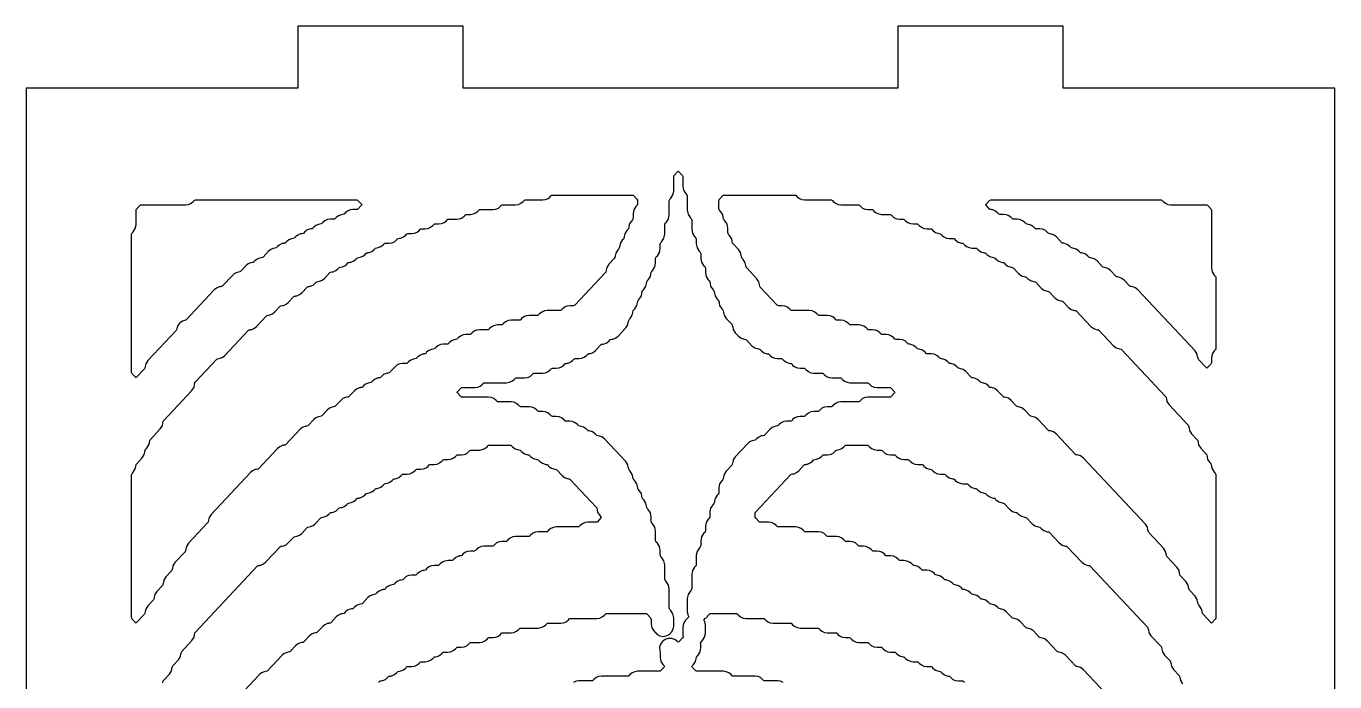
# Model space of a CAD drawing. Header units: millimetres. Extents: x 2 to 65, y 2 to 128.
# Drawn here: x 2 to 65.3, y 96.3 to 128 of the extents above; entities that cross this region are included whole.
import ezdxf

# ---------------------------------------------------------------- set-up
doc = ezdxf.new("R2010")
doc.units = ezdxf.units.MM
doc.layers.add('CUT', color=1, linetype='Continuous')

msp = doc.modelspace()

# ---------------------------------------------------------------- linework, layer by layer
at = {"layer": 'CUT'}
for points in [[(44.134, 2), (52.134, 2), (52.134, 5), (65.2679, 5), (65.2679, 125), (52.134, 125), (52.134, 128), (44.134, 128), (44.134, 125), (23.134, 125), (23.134, 128), (15.134, 128), (15.134, 125), (2, 125), (2, 5), (15.134, 5), (15.134, 2), (23.134, 2), (23.134, 5), (44.134, 5)], [(7.3191, 106.8224), (7.3431, 106.8602), (7.6119, 107.1461), (7.7124, 107.3044), (7.7363, 107.4295), (7.7387, 107.4291), (7.756, 107.5195), (7.78, 107.5573), (7.8303, 107.6108), (7.9309, 107.7691), (7.9548, 107.8943), (7.9572, 107.8938), (7.9744, 107.9842), (7.9985, 108.022), (8.4857, 108.5403), (8.5862, 108.6986), (8.6101, 108.8237), (8.6125, 108.8233), (8.6298, 108.9137), (8.6538, 108.9515), (10.0149, 110.3992), (10.1154, 110.5575), (10.1393, 110.6826), (10.1417, 110.6822), (10.159, 110.7726), (10.183, 110.8104), (11.2195, 111.9129), (11.2447, 111.9334), (11.3106, 111.9424), (11.31, 111.9467), (11.3794, 111.9562), (11.5039, 112.01), (11.6093, 112.0953), (12.7486, 113.3071), (12.7739, 113.3275), (12.8398, 113.3366), (12.8392, 113.3408), (12.9086, 113.3503), (13.0331, 113.4042), (13.1385, 113.4895), (13.6224, 114.0042), (13.6477, 114.0246), (13.7136, 114.0337), (13.713, 114.0379), (13.7824, 114.0474), (13.9069, 114.1013), (14.0123, 114.1866), (14.2778, 114.469), (14.303, 114.4894), (14.3689, 114.4984), (14.3683, 114.5027), (14.4377, 114.5122), (14.5622, 114.566), (14.6677, 114.6513), (14.9331, 114.9337), (14.9584, 114.9541), (15.0243, 114.9631), (15.0237, 114.9674), (15.0931, 114.9769), (15.2176, 115.0307), (15.323, 115.116), (15.5885, 115.3984), (15.6137, 115.4188), (15.6796, 115.4279), (15.679, 115.4321), (15.7484, 115.4416), (15.8729, 115.4955), (15.9784, 115.5808), (16.0254, 115.6308), (16.0506, 115.6512), (16.1165, 115.6602), (16.1159, 115.6645), (16.1853, 115.674), (16.3098, 115.7278), (16.4153, 115.8131), (16.6807, 116.0955), (16.706, 116.1159), (16.7719, 116.125), (16.7713, 116.1292), (16.8407, 116.1387), (16.9652, 116.1926), (17.0706, 116.2779), (17.1176, 116.3279), (17.1429, 116.3483), (17.2088, 116.3573), (17.2082, 116.3616), (17.2776, 116.3711), (17.4021, 116.4249), (17.5075, 116.5102), (17.5545, 116.5602), (17.5798, 116.5807), (17.6457, 116.5897), (17.6451, 116.594), (17.7145, 116.6035), (17.839, 116.6573), (17.9444, 116.7426), (17.9914, 116.7926), (18.0167, 116.813), (18.0826, 116.822), (18.082, 116.8263), (18.1514, 116.8358), (18.2759, 116.8896), (18.3813, 116.9749), (18.4283, 117.025), (18.4536, 117.0454), (18.5195, 117.0544), (18.5189, 117.0587), (18.5883, 117.0682), (18.7128, 117.122), (18.8182, 117.2073), (18.8652, 117.2573), (18.8905, 117.2778), (18.9564, 117.2868), (18.9558, 117.2911), (19.0252, 117.3006), (19.1497, 117.3544), (19.2551, 117.4397), (19.3021, 117.4897), (19.3274, 117.5101), (19.3595, 117.5145), (19.5462, 117.5145), (19.6805, 117.5329), (19.805, 117.5867), (19.9105, 117.672), (19.9575, 117.7221), (19.9827, 117.7425), (20.0486, 117.7515), (20.0481, 117.7558), (20.1174, 117.7653), (20.2419, 117.8191), (20.3474, 117.9044), (20.3944, 117.9544), (20.4196, 117.9749), (20.4518, 117.9793), (20.6384, 117.9793), (20.7728, 117.9976), (20.8973, 118.0515), (21.0027, 118.1368), (21.0497, 118.1868), (21.075, 118.2072), (21.1071, 118.2116), (21.2938, 118.2116), (21.4281, 118.23), (21.5526, 118.2838), (21.6581, 118.3691), (21.7051, 118.4192), (21.7303, 118.4396), (21.7625, 118.444), (21.9491, 118.444), (22.0835, 118.4624), (22.208, 118.5162), (22.3134, 118.6015), (22.3604, 118.6515), (22.3857, 118.6719), (22.4178, 118.6763), (22.8229, 118.6763), (22.9573, 118.6947), (23.0818, 118.7486), (23.1872, 118.8339), (23.2342, 118.8839), (23.2595, 118.9043), (23.2916, 118.9087), (23.4783, 118.9087), (23.6126, 118.9271), (23.7371, 118.9809), (23.8426, 119.0662), (23.8896, 119.1163), (23.9148, 119.1367), (23.947, 119.1411), (24.5705, 119.1411), (24.7049, 119.1595), (24.8294, 119.2133), (24.9348, 119.2986), (24.9819, 119.3486), (25.0071, 119.369), (25.0392, 119.3734), (25.6628, 119.3734), (25.7972, 119.3918), (25.9216, 119.4457), (26.0271, 119.531), (26.0741, 119.581), (26.0993, 119.6014), (26.1315, 119.6058), (26.9735, 119.6058), (27.1079, 119.6242), (27.2323, 119.678), (27.3378, 119.7633), (27.3848, 119.8134), (27.41, 119.8338), (27.4422, 119.8382), (31.3062, 119.8382), (31.3383, 119.8338), (31.3636, 119.8134), (31.5263, 119.6403), (31.5503, 119.6025), (31.5587, 119.5585), (31.5587, 119.4207), (31.5503, 119.3768), (31.5263, 119.339), (31.476, 119.2854), (31.3754, 119.1271), (31.3402, 118.943), (31.3402, 118.7236), (31.3319, 118.6797), (31.3078, 118.6419), (31.2575, 118.5883), (31.157, 118.43), (31.1331, 118.3049), (31.1307, 118.3054), (31.1134, 118.2149), (31.0894, 118.1772), (31.0391, 118.1236), (30.9385, 117.9653), (30.9146, 117.8402), (30.9122, 117.8406), (30.895, 117.7502), (30.8709, 117.7124), (30.8206, 117.6589), (30.7201, 117.5006), (30.6962, 117.3755), (30.6938, 117.3759), (30.6765, 117.2855), (30.6525, 117.2477), (30.6022, 117.1941), (30.5016, 117.0359), (30.4777, 116.9107), (30.4753, 116.9112), (30.458, 116.8208), (30.434, 116.783), (30.1653, 116.497), (30.0647, 116.3388), (30.0408, 116.2136), (30.0384, 116.2141), (30.0211, 116.1237), (29.9971, 116.0859), (28.5237, 114.5186), (28.4985, 114.4982), (28.4663, 114.4938), (28.2797, 114.4938), (28.1453, 114.4754), (28.0208, 114.4216), (27.9154, 114.3363), (27.8684, 114.2862), (27.8431, 114.2658), (27.811, 114.2614), (27.1874, 114.2614), (27.0531, 114.243), (26.9286, 114.1892), (26.8231, 114.1039), (26.7761, 114.0539), (26.7509, 114.0334), (26.7187, 114.029), (26.3136, 114.029), (26.1793, 114.0107), (26.0548, 113.9568), (25.9493, 113.8715), (25.9023, 113.8215), (25.8771, 113.8011), (25.8449, 113.7967), (25.4398, 113.7967), (25.3055, 113.7783), (25.181, 113.7245), (25.0755, 113.6392), (25.0285, 113.5891), (25.0033, 113.5687), (24.9711, 113.5643), (24.7845, 113.5643), (24.6501, 113.5459), (24.5256, 113.4921), (24.4202, 113.4068), (24.3732, 113.3568), (24.3479, 113.3364), (24.3158, 113.332), (23.9107, 113.332), (23.7763, 113.3136), (23.6518, 113.2597), (23.5464, 113.1744), (23.4994, 113.1244), (23.4741, 113.104), (23.442, 113.0996), (23.2553, 113.0996), (23.121, 113.0812), (22.9965, 113.0274), (22.891, 112.9421), (22.844, 112.892), (22.8188, 112.8716), (22.7529, 112.8626), (22.7535, 112.8583), (22.6841, 112.8488), (22.5596, 112.795), (22.4541, 112.7097), (22.4071, 112.6597), (22.3819, 112.6393), (22.3497, 112.6349), (22.1631, 112.6349), (22.0287, 112.6165), (21.9042, 112.5626), (21.7988, 112.4773), (21.7518, 112.4273), (21.7265, 112.4069), (21.6606, 112.3979), (21.6612, 112.3936), (21.5918, 112.3841), (21.4673, 112.3303), (21.3619, 112.245), (21.3149, 112.1949), (21.2896, 112.1745), (21.2237, 112.1655), (21.2243, 112.1612), (21.1549, 112.1517), (21.0304, 112.0979), (20.925, 112.0126), (20.878, 111.9626), (20.8527, 111.9422), (20.7868, 111.9331), (20.7874, 111.9289), (20.718, 111.9194), (20.5935, 111.8655), (20.4881, 111.7802), (20.4411, 111.7302), (20.4158, 111.7098), (20.3837, 111.7054), (20.197, 111.7054), (20.0627, 111.687), (19.9382, 111.6332), (19.8327, 111.5479), (19.5673, 111.2655), (19.542, 111.2451), (19.4761, 111.236), (19.4767, 111.2318), (19.4073, 111.2223), (19.2828, 111.1684), (19.1774, 111.0831), (19.1304, 111.0331), (19.1051, 111.0127), (19.0392, 111.0037), (19.0398, 110.9994), (18.9704, 110.9899), (18.8459, 110.9361), (18.7405, 110.8508), (18.6935, 110.8008), (18.6682, 110.7803), (18.6023, 110.7713), (18.6029, 110.767), (18.5335, 110.7575), (18.409, 110.7037), (18.3036, 110.6184), (18.2566, 110.5684), (18.2313, 110.548), (18.1654, 110.5389), (18.166, 110.5347), (18.0966, 110.5252), (17.9721, 110.4713), (17.8667, 110.386), (17.6012, 110.1037), (17.576, 110.0832), (17.5101, 110.0742), (17.5106, 110.0699), (17.4413, 110.0604), (17.3168, 110.0066), (17.2113, 109.9213), (16.9459, 109.6389), (16.9206, 109.6185), (16.8547, 109.6095), (16.8553, 109.6052), (16.7859, 109.5957), (16.6614, 109.5419), (16.556, 109.4566), (16.2905, 109.1742), (16.2653, 109.1538), (16.1994, 109.1448), (16.1999, 109.1405), (16.1306, 109.131), (16.0061, 109.0772), (15.9006, 108.9919), (15.6351, 108.7095), (15.6099, 108.689), (15.544, 108.68), (15.5446, 108.6758), (15.4752, 108.6663), (15.3507, 108.6124), (15.2453, 108.5271), (14.5429, 107.78), (14.5177, 107.7596), (14.4518, 107.7506), (14.4523, 107.7463), (14.3829, 107.7368), (14.2585, 107.683), (14.153, 107.5977), (13.2322, 106.6182), (13.207, 106.5978), (13.1411, 106.5887), (13.1416, 106.5845), (13.0722, 106.575), (12.9478, 106.5211), (12.8423, 106.4358), (10.9416, 104.4141), (10.8411, 104.2558), (10.8172, 104.1306), (10.8148, 104.1311), (10.7975, 104.0407), (10.7735, 104.0029), (9.8494, 103.0199), (9.7488, 102.8616), (9.7249, 102.7365), (9.7225, 102.7369), (9.7053, 102.6465), (9.6813, 102.6087), (9.194, 102.0904), (9.0935, 101.9321), (9.0696, 101.807), (9.0672, 101.8075), (9.0499, 101.717), (9.0259, 101.6792), (8.7571, 101.3933), (8.6566, 101.235), (8.6327, 101.1099), (8.6303, 101.1104), (8.613, 101.0199), (8.589, 100.9821), (8.3202, 100.6962), (8.2197, 100.5379), (8.1958, 100.4128), (8.1934, 100.4133), (8.1761, 100.3228), (8.1521, 100.285), (7.8833, 99.9991), (7.7828, 99.8408), (7.7589, 99.7157), (7.7565, 99.7162), (7.7392, 99.6257), (7.7152, 99.5879), (7.3387, 99.1875), (7.3107, 99.166), (7.2827, 99.1875), (7.1246, 99.3556), (7.1006, 99.3934), (7.0923, 99.4373), (7.0923, 106.3137), (7.1006, 106.3577), (7.1246, 106.3955), (7.175, 106.449), (7.2755, 106.6073), (7.2994, 106.7324), (7.3018, 106.732)], [(7.1246, 111.2062), (7.1006, 111.244), (7.0923, 111.288), (7.0923, 117.932), (7.1006, 117.9759), (7.1246, 118.0137), (7.175, 118.0673), (7.2755, 118.2256), (7.3107, 118.4097), (7.3107, 119.0938), (7.3191, 119.1378), (7.3431, 119.1755), (7.5058, 119.3486), (7.5311, 119.369), (7.5632, 119.3734), (9.7159, 119.3734), (9.8503, 119.3918), (9.9748, 119.4457), (10.0802, 119.531), (10.1272, 119.581), (10.1525, 119.6014), (10.1846, 119.6058), (17.9807, 119.6058), (18.0129, 119.6014), (18.0381, 119.581), (18.2073, 119.401), (18.2263, 119.3734), (18.2073, 119.3459), (18.0381, 119.1659), (18.0129, 119.1455), (17.9807, 119.1411), (17.7941, 119.1411), (17.6597, 119.1227), (17.5352, 119.0689), (17.4298, 118.9836), (17.3828, 118.9335), (17.3575, 118.9131), (17.2916, 118.9041), (17.2922, 118.8998), (17.2228, 118.8903), (17.0983, 118.8365), (16.9929, 118.7512), (16.9459, 118.7012), (16.9206, 118.6808), (16.8885, 118.6763), (16.7018, 118.6763), (16.5675, 118.658), (16.443, 118.6041), (16.3375, 118.5188), (16.2905, 118.4688), (16.2653, 118.4484), (16.1994, 118.4394), (16.1999, 118.4351), (16.1306, 118.4256), (16.0061, 118.3718), (15.9006, 118.2865), (15.8536, 118.2364), (15.8284, 118.216), (15.7625, 118.207), (15.763, 118.2027), (15.6937, 118.1932), (15.5692, 118.1394), (15.4637, 118.0541), (15.4167, 118.0041), (15.3915, 117.9837), (15.3256, 117.9746), (15.3261, 117.9704), (15.2567, 117.9609), (15.1323, 117.907), (15.0268, 117.8217), (14.9798, 117.7717), (14.9546, 117.7513), (14.8887, 117.7423), (14.8892, 117.738), (14.8198, 117.7285), (14.6954, 117.6747), (14.5899, 117.5894), (14.5429, 117.5393), (14.5177, 117.5189), (14.4518, 117.5099), (14.4523, 117.5056), (14.3829, 117.4961), (14.2585, 117.4423), (14.153, 117.357), (14.106, 117.307), (14.0808, 117.2866), (14.0149, 117.2775), (14.0154, 117.2733), (13.946, 117.2638), (13.8216, 117.2099), (13.7161, 117.1246), (13.4506, 116.8422), (13.4254, 116.8218), (13.3595, 116.8128), (13.3601, 116.8085), (13.2907, 116.799), (13.1662, 116.7452), (13.0608, 116.6599), (13.0137, 116.6099), (12.9885, 116.5895), (12.9226, 116.5804), (12.9232, 116.5762), (12.8538, 116.5667), (12.7293, 116.5128), (12.6239, 116.4275), (12.3584, 116.1451), (12.3332, 116.1247), (12.2672, 116.1157), (12.2678, 116.1114), (12.1984, 116.1019), (12.074, 116.0481), (11.9685, 115.9628), (11.4846, 115.4481), (11.4594, 115.4276), (11.3934, 115.4186), (11.394, 115.4143), (11.3246, 115.4048), (11.2002, 115.351), (11.0947, 115.2657), (9.737, 113.8215), (9.7118, 113.8011), (9.7037, 113.8), (9.5551, 113.7554), (9.4274, 113.6673), (9.3328, 113.5444), (9.2804, 113.3984), (9.2684, 113.3353), (9.2444, 113.2975), (7.8833, 111.8497), (7.7828, 111.6915), (7.7589, 111.5663), (7.7565, 111.5668), (7.7392, 111.4764), (7.7152, 111.4386), (7.3387, 111.0381), (7.3107, 111.0167), (7.2827, 111.0381)], [(35.5735, 119.0531), (35.5232, 119.1066), (35.4992, 119.1444), (35.4908, 119.1884), (35.4908, 119.5585), (35.4992, 119.6025), (35.5232, 119.6403), (35.6859, 119.8134), (35.7112, 119.8338), (35.7433, 119.8382), (39.1704, 119.8382), (39.2026, 119.8338), (39.2278, 119.8134), (39.2748, 119.7633), (39.3803, 119.678), (39.5047, 119.6242), (39.6391, 119.6058), (40.918, 119.6058), (40.9502, 119.6014), (40.9754, 119.581), (41.0224, 119.531), (41.1279, 119.4457), (41.2523, 119.3918), (41.3867, 119.3734), (42.2287, 119.3734), (42.2609, 119.369), (42.2861, 119.3486), (42.3331, 119.2986), (42.4386, 119.2133), (42.563, 119.1595), (42.6974, 119.1411), (42.8841, 119.1411), (42.9162, 119.1367), (42.9414, 119.1163), (42.9885, 119.0662), (43.0939, 118.9809), (43.2184, 118.9271), (43.3528, 118.9087), (43.7579, 118.9087), (43.79, 118.9043), (43.8152, 118.8839), (43.8623, 118.8339), (43.9677, 118.7486), (44.0922, 118.6947), (44.2266, 118.6763), (44.4132, 118.6763), (44.4454, 118.6719), (44.4706, 118.6515), (44.5176, 118.6015), (44.6231, 118.5162), (44.7476, 118.4624), (44.8819, 118.444), (45.0686, 118.444), (45.1007, 118.4396), (45.126, 118.4192), (45.173, 118.3691), (45.2784, 118.2838), (45.4029, 118.23), (45.5373, 118.2116), (45.7239, 118.2116), (45.7561, 118.2072), (45.7813, 118.1868), (45.8283, 118.1368), (45.9639, 118.0346), (46.1259, 117.9837), (46.1932, 117.9747), (46.2182, 117.9544), (46.2652, 117.9044), (46.3707, 117.8191), (46.4952, 117.7653), (46.6295, 117.7469), (46.8162, 117.7469), (46.8483, 117.7425), (46.8736, 117.7221), (46.9206, 117.672), (47.0562, 117.5699), (47.2182, 117.519), (47.2855, 117.5099), (47.3105, 117.4897), (47.3575, 117.4397), (47.4629, 117.3544), (47.5874, 117.3006), (47.7218, 117.2822), (47.9084, 117.2822), (47.9406, 117.2778), (47.9658, 117.2573), (48.0128, 117.2073), (48.1484, 117.1052), (48.3104, 117.0543), (48.3777, 117.0452), (48.4027, 117.025), (48.4497, 116.9749), (48.5853, 116.8728), (48.7473, 116.8219), (48.8146, 116.8128), (48.8396, 116.7926), (48.8866, 116.7426), (49.0222, 116.6404), (49.1842, 116.5895), (49.2515, 116.5805), (49.2765, 116.5602), (49.3235, 116.5102), (49.4591, 116.4081), (49.6211, 116.3572), (49.6884, 116.3481), (49.7134, 116.3279), (49.9789, 116.0455), (50.1145, 115.9433), (50.2765, 115.8924), (50.3438, 115.8834), (50.3688, 115.8631), (50.4158, 115.8131), (50.5514, 115.711), (50.7134, 115.6601), (50.7807, 115.651), (50.8057, 115.6308), (51.0711, 115.3484), (51.2067, 115.2462), (51.3687, 115.1953), (51.436, 115.1863), (51.461, 115.1661), (51.7265, 114.8837), (51.8621, 114.7815), (52.0241, 114.7306), (52.0914, 114.7216), (52.1164, 114.7013), (52.3818, 114.4189), (52.5174, 114.3168), (52.6794, 114.2659), (52.7467, 114.2568), (52.7717, 114.2366), (53.4741, 113.4895), (53.6097, 113.3873), (53.7717, 113.3364), (53.839, 113.3274), (53.864, 113.3071), (54.5663, 112.56), (54.702, 112.4579), (54.8639, 112.407), (54.9312, 112.3979), (54.9562, 112.3777), (57.085, 110.1133), (57.109, 110.0755), (57.1263, 109.9851), (57.1287, 109.9855), (57.1526, 109.8604), (57.2531, 109.7021), (58.1772, 108.7191), (58.2012, 108.6813), (58.2185, 108.5909), (58.2209, 108.5913), (58.2448, 108.4662), (58.3454, 108.3079), (58.6141, 108.022), (58.6381, 107.9842), (58.6554, 107.8938), (58.6578, 107.8943), (58.6817, 107.7691), (58.7823, 107.6108), (59.051, 107.3249), (59.0751, 107.2871), (59.0923, 107.1967), (59.0947, 107.1972), (59.1186, 107.072), (59.2192, 106.9137), (59.2695, 106.8602), (59.2935, 106.8224), (59.3108, 106.732), (59.3132, 106.7324), (59.3371, 106.6073), (59.4376, 106.449), (59.4879, 106.3955), (59.512, 106.3577), (59.5203, 106.3137), (59.5203, 99.4373), (59.512, 99.3934), (59.4879, 99.3556), (59.3299, 99.1875), (59.3019, 99.166), (59.2739, 99.1875), (58.8974, 99.5879), (58.8734, 99.6257), (58.8561, 99.7162), (58.8537, 99.7157), (58.8298, 99.8408), (58.7293, 99.9991), (58.6789, 100.0527), (58.6549, 100.0905), (58.6377, 100.1809), (58.6353, 100.1804), (58.6114, 100.3056), (58.5108, 100.4639), (58.242, 100.7498), (58.218, 100.7876), (58.2008, 100.878), (58.1984, 100.8775), (58.1745, 101.0027), (58.0739, 101.1609), (57.8051, 101.4469), (57.7811, 101.4847), (57.7639, 101.5751), (57.7615, 101.5746), (57.7376, 101.6998), (57.637, 101.858), (57.1498, 102.3763), (57.1258, 102.4141), (57.1085, 102.5045), (57.1061, 102.5041), (57.0822, 102.6292), (56.9817, 102.7875), (56.276, 103.5382), (56.252, 103.5759), (56.2347, 103.6664), (56.2323, 103.6659), (56.2084, 103.791), (56.1079, 103.9493), (53.1149, 107.1329), (52.9793, 107.2351), (52.8173, 107.286), (52.7501, 107.295), (52.7251, 107.3153), (51.8042, 108.2948), (51.6686, 108.3969), (51.5066, 108.4478), (51.4394, 108.4569), (51.4143, 108.4771), (50.9304, 108.9919), (50.7948, 109.094), (50.6328, 109.1449), (50.5656, 109.154), (50.5405, 109.1742), (50.2751, 109.4566), (50.1395, 109.5587), (49.9775, 109.6096), (49.9102, 109.6187), (49.8852, 109.6389), (49.6197, 109.9213), (49.4841, 110.0235), (49.3221, 110.0744), (49.2549, 110.0834), (49.2298, 110.1037), (48.9644, 110.386), (48.8288, 110.4882), (48.6668, 110.5391), (48.5995, 110.5482), (48.5745, 110.5684), (48.5275, 110.6184), (48.3919, 110.7206), (48.2299, 110.7715), (48.1626, 110.7805), (48.1376, 110.8008), (48.0906, 110.8508), (47.955, 110.9529), (47.793, 111.0038), (47.7257, 111.0129), (47.7007, 111.0331), (47.4352, 111.3155), (47.2996, 111.4177), (47.1376, 111.4686), (47.0703, 111.4776), (47.0453, 111.4978), (46.9983, 111.5479), (46.8627, 111.65), (46.7007, 111.7009), (46.6334, 111.71), (46.6084, 111.7302), (46.5614, 111.7802), (46.4258, 111.8824), (46.2638, 111.9333), (46.1965, 111.9423), (46.1715, 111.9626), (46.1245, 112.0126), (46.0191, 112.0979), (45.8946, 112.1517), (45.7602, 112.1701), (45.5736, 112.1701), (45.5414, 112.1745), (45.5162, 112.1949), (45.4692, 112.245), (45.3336, 112.3471), (45.1716, 112.398), (45.1043, 112.4071), (45.0793, 112.4273), (45.0323, 112.4773), (44.8967, 112.5795), (44.7347, 112.6304), (44.6674, 112.6394), (44.6424, 112.6597), (44.5954, 112.7097), (44.4899, 112.795), (44.3654, 112.8488), (44.2311, 112.8672), (44.0444, 112.8672), (44.0123, 112.8716), (43.987, 112.892), (43.94, 112.9421), (43.8346, 113.0274), (43.7101, 113.0812), (43.5757, 113.0996), (43.3891, 113.0996), (43.3569, 113.104), (43.3317, 113.1244), (43.2847, 113.1744), (43.1792, 113.2597), (43.0547, 113.3136), (42.9204, 113.332), (42.7337, 113.332), (42.7016, 113.3364), (42.6763, 113.3568), (42.6293, 113.4068), (42.5239, 113.4921), (42.3994, 113.5459), (42.265, 113.5643), (41.8599, 113.5643), (41.8278, 113.5687), (41.8025, 113.5891), (41.7555, 113.6392), (41.6501, 113.7245), (41.5256, 113.7783), (41.3912, 113.7967), (41.2046, 113.7967), (41.1724, 113.8011), (41.1472, 113.8215), (41.1002, 113.8715), (40.9947, 113.9568), (40.8702, 114.0107), (40.7359, 114.029), (40.3308, 114.029), (40.2986, 114.0334), (40.2734, 114.0539), (40.2264, 114.1039), (40.1209, 114.1892), (39.9964, 114.243), (39.8621, 114.2614), (39.0201, 114.2614), (38.9879, 114.2658), (38.9627, 114.2862), (38.9156, 114.3363), (38.8102, 114.4216), (38.6857, 114.4754), (38.5514, 114.4938), (38.3647, 114.4938), (38.3326, 114.4982), (38.3073, 114.5186), (37.4893, 115.3888), (37.4653, 115.4266), (37.448, 115.517), (37.4456, 115.5165), (37.4217, 115.6417), (37.3211, 115.8), (36.8339, 116.3182), (36.8099, 116.356), (36.7926, 116.4465), (36.7902, 116.446), (36.7663, 116.5711), (36.6658, 116.7294), (36.6155, 116.783), (36.5914, 116.8208), (36.5742, 116.9112), (36.5718, 116.9107), (36.5479, 117.0359), (36.4473, 117.1941), (36.1786, 117.4801), (36.1545, 117.5178), (36.1373, 117.6083), (36.1349, 117.6078), (36.111, 117.733), (36.0104, 117.8912), (35.9601, 117.9448), (35.9361, 117.9826), (35.9277, 118.0266), (35.9277, 118.2459), (35.8925, 118.43), (35.792, 118.5883), (35.7417, 118.6419), (35.7176, 118.6797), (35.7004, 118.7701), (35.698, 118.7696), (35.6741, 118.8948)], [(48.5745, 119.581), (48.5997, 119.6014), (48.6319, 119.6058), (56.8649, 119.6058), (56.897, 119.6014), (56.9223, 119.581), (56.9693, 119.531), (57.0747, 119.4457), (57.1992, 119.3918), (57.3336, 119.3734), (59.0494, 119.3734), (59.0815, 119.369), (59.1068, 119.3486), (59.2695, 119.1755), (59.2935, 119.1378), (59.3019, 119.0938), (59.3019, 116.3185), (59.3371, 116.1343), (59.4376, 115.976), (59.4879, 115.9224), (59.512, 115.8846), (59.5203, 115.8407), (59.5203, 112.4498), (59.512, 112.4058), (59.4879, 112.368), (59.4376, 112.3145), (59.3371, 112.1562), (59.3019, 111.972), (59.3019, 111.7527), (59.2935, 111.7087), (59.2695, 111.6709), (59.1115, 111.5028), (59.0834, 111.4814), (59.0554, 111.5028), (58.6789, 111.9033), (58.6549, 111.9411), (58.6377, 112.0315), (58.6353, 112.0311), (58.6114, 112.1562), (58.5108, 112.3145), (55.7363, 115.2657), (55.6007, 115.3679), (55.4388, 115.4188), (55.3715, 115.4278), (55.3465, 115.4481), (55.081, 115.7304), (54.9454, 115.8326), (54.7834, 115.8835), (54.7161, 115.8926), (54.6911, 115.9128), (54.4256, 116.1952), (54.29, 116.2973), (54.128, 116.3482), (54.0608, 116.3573), (54.0358, 116.3775), (53.7703, 116.6599), (53.6347, 116.7621), (53.4727, 116.813), (53.4054, 116.822), (53.3804, 116.8422), (53.3334, 116.8923), (53.1978, 116.9944), (53.0358, 117.0453), (52.9685, 117.0544), (52.9435, 117.0746), (52.8965, 117.1246), (52.7609, 117.2268), (52.5989, 117.2777), (52.5316, 117.2867), (52.5066, 117.307), (52.4596, 117.357), (52.324, 117.4592), (52.162, 117.5101), (52.0947, 117.5191), (52.0697, 117.5393), (51.8042, 117.8217), (51.6686, 117.9239), (51.5066, 117.9748), (51.4394, 117.9838), (51.4143, 118.0041), (51.3673, 118.0541), (51.2619, 118.1394), (51.1374, 118.1932), (51.003, 118.2116), (50.8164, 118.2116), (50.7842, 118.216), (50.759, 118.2364), (50.712, 118.2865), (50.5764, 118.3886), (50.4144, 118.4395), (50.3471, 118.4486), (50.3221, 118.4688), (50.2751, 118.5188), (50.1696, 118.6041), (50.0451, 118.658), (49.9108, 118.6763), (49.7241, 118.6763), (49.692, 118.6808), (49.6667, 118.7012), (49.6197, 118.7512), (49.5143, 118.8365), (49.3898, 118.8903), (49.2554, 118.9087), (49.0688, 118.9087), (49.0366, 118.9131), (49.0114, 118.9335), (48.9644, 118.9836), (48.8589, 119.0689), (48.7344, 119.1227), (48.6651, 119.1322), (48.6656, 119.1365), (48.5997, 119.1455), (48.5745, 119.1659), (48.4053, 119.3459), (48.3863, 119.3734), (48.4053, 119.401)]]:
    msp.add_lwpolyline(points, close=True, dxfattribs=at)
for points in [[(19.0367, 96.2945), (19.0837, 96.3445), (19.1089, 96.3649), (19.1748, 96.3739), (19.1742, 96.3782), (19.2436, 96.3877), (19.3681, 96.4415), (19.4736, 96.5268), (19.5206, 96.5768), (19.5458, 96.5973), (19.6117, 96.6063), (19.6112, 96.6106), (19.6805, 96.6201), (19.805, 96.6739), (19.9105, 96.7592), (19.9575, 96.8092), (19.9827, 96.8296), (20.0486, 96.8386), (20.0481, 96.8429), (20.1174, 96.8524), (20.2419, 96.9062), (20.3474, 96.9915), (20.3944, 97.0416), (20.4196, 97.062), (20.4518, 97.0664), (20.6384, 97.0664), (20.7728, 97.0848), (20.8973, 97.1386), (21.0027, 97.2239), (21.0497, 97.2739), (21.075, 97.2944), (21.1071, 97.2988), (21.2938, 97.2988), (21.4281, 97.3171), (21.5526, 97.371), (21.6581, 97.4563), (21.7051, 97.5063), (21.7303, 97.5267), (21.7962, 97.5357), (21.7957, 97.54), (21.865, 97.5495), (21.9895, 97.6033), (22.095, 97.6886), (22.142, 97.7387), (22.1672, 97.7591), (22.1994, 97.7635), (22.386, 97.7635), (22.5204, 97.7819), (22.6449, 97.8357), (22.7503, 97.921), (22.7973, 97.971), (22.8226, 97.9914), (22.8547, 97.9959), (23.0414, 97.9959), (23.1757, 98.0142), (23.3002, 98.0681), (23.4057, 98.1534), (23.4527, 98.2034), (23.4779, 98.2238), (23.5101, 98.2282), (23.9152, 98.2282), (24.0495, 98.2466), (24.174, 98.3004), (24.2795, 98.3857), (24.3265, 98.4358), (24.3517, 98.4562), (24.3839, 98.4606), (24.5705, 98.4606), (24.7049, 98.479), (24.8294, 98.5328), (24.9348, 98.6181), (24.9819, 98.6681), (25.0071, 98.6885), (25.0392, 98.6929), (25.4443, 98.6929), (25.5787, 98.7113), (25.7032, 98.7652), (25.8086, 98.8505), (25.8557, 98.9005), (25.8809, 98.9209), (25.913, 98.9253), (26.755, 98.9253), (26.8894, 98.9437), (27.0139, 98.9975), (27.1193, 99.0828), (27.1664, 99.1329), (27.1916, 99.1533), (27.2238, 99.1577), (27.8473, 99.1577), (27.9817, 99.1761), (28.1061, 99.2299), (28.2116, 99.3152), (28.2586, 99.3652), (28.2838, 99.3856), (28.316, 99.39), (29.5949, 99.39), (29.7293, 99.4084), (29.8537, 99.4623), (29.9592, 99.5476), (30.0062, 99.5976), (30.0314, 99.618), (30.0636, 99.6224), (31.9615, 99.6224), (31.9937, 99.618), (32.0189, 99.5976), (32.1816, 99.4245), (32.2057, 99.3867), (32.214, 99.3427), (32.214, 99.1234), (32.2492, 98.9392), (32.3498, 98.781), (32.4325, 98.6929), (32.435, 98.6953), (32.4908, 98.6326), (32.6297, 98.5527), (32.7868, 98.5208), (32.9459, 98.5403), (33.0906, 98.6092), (33.2062, 98.7203), (33.2806, 98.8622), (33.3063, 99.0205), (33.3063, 99.4243), (33.2711, 99.6085), (33.1706, 99.7668), (33.1202, 99.8203), (33.0962, 99.8581), (33.0878, 99.9021), (33.0878, 100.8185), (33.0527, 101.0027), (32.9521, 101.1609), (32.9018, 101.2145), (32.8778, 101.2523), (32.8694, 101.2963), (32.8694, 101.9803), (32.8342, 102.1645), (32.7337, 102.3228), (32.6833, 102.3763), (32.6593, 102.4141), (32.6509, 102.4581), (32.6509, 102.6774), (32.6158, 102.8616), (32.5152, 103.0199), (32.4649, 103.0734), (32.4409, 103.1112), (32.4325, 103.1552), (32.4325, 103.6069), (32.3973, 103.791), (32.2968, 103.9493), (32.2464, 104.0029), (32.2224, 104.0407), (32.214, 104.0846), (32.214, 104.3039), (32.1789, 104.4881), (32.0783, 104.6464), (32.028, 104.7), (32.004, 104.7378), (31.9867, 104.8282), (31.9843, 104.8277), (31.9604, 104.9529), (31.8599, 105.1112), (31.8095, 105.1647), (31.7855, 105.2025), (31.7683, 105.2929), (31.7659, 105.2925), (31.742, 105.4176), (31.6414, 105.5759), (31.5911, 105.6294), (31.5671, 105.6672), (31.5498, 105.7577), (31.5474, 105.7572), (31.5235, 105.8823), (31.423, 106.0406), (31.3726, 106.0942), (31.3486, 106.132), (31.3314, 106.2224), (31.329, 106.2219), (31.3051, 106.3471), (31.2045, 106.5053), (31.1542, 106.5589), (31.1302, 106.5967), (31.1129, 106.6871), (31.1105, 106.6867), (31.0866, 106.8118), (30.9861, 106.9701), (29.9592, 108.0624), (29.8236, 108.1646), (29.6616, 108.2154), (29.5943, 108.2245), (29.5693, 108.2447), (29.5223, 108.2948), (29.3867, 108.3969), (29.2247, 108.4478), (29.1574, 108.4569), (29.1324, 108.4771), (29.0854, 108.5271), (28.9498, 108.6293), (28.7878, 108.6802), (28.7205, 108.6892), (28.6955, 108.7095), (28.6485, 108.7595), (28.543, 108.8448), (28.4186, 108.8986), (28.2842, 108.917), (28.0976, 108.917), (28.0654, 108.9214), (28.0402, 108.9418), (27.9931, 108.9919), (27.8877, 109.0772), (27.7632, 109.131), (27.6288, 109.1494), (27.4422, 109.1494), (27.41, 109.1538), (27.3848, 109.1742), (27.3378, 109.2242), (27.2323, 109.3095), (27.1079, 109.3633), (26.9735, 109.3817), (26.7869, 109.3817), (26.7547, 109.3861), (26.7295, 109.4066), (26.6824, 109.4566), (26.577, 109.5419), (26.4525, 109.5957), (26.3181, 109.6141), (25.913, 109.6141), (25.8809, 109.6185), (25.8557, 109.6389), (25.8086, 109.689), (25.7032, 109.7743), (25.5787, 109.8281), (25.4443, 109.8465), (24.8208, 109.8465), (24.7886, 109.8509), (24.7634, 109.8713), (24.7164, 109.9213), (24.6109, 110.0066), (24.4865, 110.0604), (24.3521, 110.0788), (23.0732, 110.0788), (23.041, 110.0832), (23.0158, 110.1037), (22.8466, 110.2837), (22.8276, 110.3112), (22.8466, 110.3387), (23.0158, 110.5188), (23.041, 110.5392), (23.0732, 110.5436), (23.6967, 110.5436), (23.8311, 110.562), (23.9556, 110.6158), (24.061, 110.7011), (24.1081, 110.7511), (24.1333, 110.7715), (24.1654, 110.7759), (25.2259, 110.7759), (25.3603, 110.7943), (25.4847, 110.8482), (25.5902, 110.9335), (25.6372, 110.9835), (25.6624, 111.0039), (25.6946, 111.0083), (26.0997, 111.0083), (26.2341, 111.0267), (26.3585, 111.0805), (26.464, 111.1658), (26.511, 111.2158), (26.5362, 111.2363), (26.5684, 111.2407), (26.9735, 111.2407), (27.1079, 111.2591), (27.2323, 111.3129), (27.3378, 111.3982), (27.3848, 111.4482), (27.41, 111.4686), (27.4422, 111.473), (27.6288, 111.473), (27.7632, 111.4914), (27.8877, 111.5453), (27.9931, 111.6306), (28.0402, 111.6806), (28.0654, 111.701), (28.1313, 111.71), (28.1307, 111.7143), (28.2001, 111.7238), (28.3246, 111.7776), (28.43, 111.8629), (28.4771, 111.9129), (28.5023, 111.9334), (28.5345, 111.9378), (28.7211, 111.9378), (28.8555, 111.9562), (28.9799, 112.01), (29.0854, 112.0953), (29.1324, 112.1453), (29.1576, 112.1657), (29.2236, 112.1747), (29.223, 112.179), (29.2924, 112.1885), (29.4168, 112.2423), (29.5223, 112.3276), (29.7878, 112.61), (29.813, 112.6305), (29.8789, 112.6395), (29.8783, 112.6437), (29.9477, 112.6532), (30.0722, 112.7071), (30.1776, 112.7924), (30.2247, 112.8424), (30.2499, 112.8628), (30.3158, 112.8718), (30.3152, 112.8761), (30.3846, 112.8856), (30.5091, 112.9394), (30.6145, 113.0247), (30.9861, 113.42), (31.0866, 113.5782), (31.1105, 113.7034), (31.1129, 113.7029), (31.1302, 113.7934), (31.1542, 113.8311), (31.2045, 113.8847), (31.3051, 114.043), (31.329, 114.1681), (31.3314, 114.1677), (31.3486, 114.2581), (31.3726, 114.2959), (31.423, 114.3494), (31.5235, 114.5077), (31.5474, 114.6328), (31.5498, 114.6324), (31.5671, 114.7228), (31.5911, 114.7606), (31.6414, 114.8142), (31.742, 114.9724), (31.7659, 115.0976), (31.7683, 115.0971), (31.7855, 115.1875), (31.8095, 115.2253), (31.8599, 115.2789), (31.9604, 115.4372), (31.9843, 115.5623), (31.9867, 115.5618), (32.004, 115.6523), (32.028, 115.6901), (32.0783, 115.7436), (32.1789, 115.9019), (32.2028, 116.027), (32.2052, 116.0266), (32.2224, 116.117), (32.2464, 116.1548), (32.2968, 116.2083), (32.3973, 116.3666), (32.4325, 116.5508), (32.4325, 116.7701), (32.4409, 116.8141), (32.4649, 116.8519), (32.5152, 116.9054), (32.6158, 117.0637), (32.6509, 117.2479), (32.6509, 117.4672), (32.6593, 117.5112), (32.6833, 117.549), (32.7337, 117.6025), (32.8342, 117.7608), (32.8694, 117.945), (32.8694, 118.3967), (32.8778, 118.4407), (32.9018, 118.4784), (32.9521, 118.532), (33.0527, 118.6903), (33.0878, 118.8745), (33.0878, 119.5585), (33.0962, 119.6025), (33.1202, 119.6403), (33.1706, 119.6938), (33.2711, 119.8521), (33.3063, 120.0363), (33.3063, 120.7203), (33.3147, 120.7643), (33.3387, 120.8021), (33.4967, 120.9702), (33.5247, 120.9916), (33.5528, 120.9702), (33.7108, 120.8021), (33.7348, 120.7643), (33.7432, 120.7203), (33.7432, 120.2687), (33.7784, 120.0845), (33.8789, 119.9262), (33.9293, 119.8726), (33.9533, 119.8348), (33.9617, 119.7909), (33.9617, 119.1068), (33.9968, 118.9226), (34.0974, 118.7644), (34.1477, 118.7108), (34.1717, 118.673), (34.1801, 118.629), (34.1801, 118.1774), (34.2153, 117.9932), (34.3158, 117.8349), (34.3662, 117.7813), (34.3902, 117.7436), (34.3986, 117.6996), (34.3986, 117.4803), (34.4337, 117.2961), (34.5343, 117.1378), (34.5846, 117.0843), (34.6086, 117.0465), (34.617, 117.0025), (34.617, 116.7832), (34.6522, 116.599), (34.7527, 116.4407), (34.8031, 116.3872), (34.8271, 116.3494), (34.8355, 116.3054), (34.8355, 116.0861), (34.8706, 115.9019), (34.9712, 115.7436), (35.0215, 115.6901), (35.0455, 115.6523), (35.0628, 115.5618), (35.0652, 115.5623), (35.0891, 115.4372), (35.1896, 115.2789), (35.24, 115.2253), (35.264, 115.1875), (35.2812, 115.0971), (35.2836, 115.0976), (35.3075, 114.9724), (35.4081, 114.8142), (35.4584, 114.7606), (35.4824, 114.7228), (35.4997, 114.6324), (35.5021, 114.6328), (35.526, 114.5077), (35.6265, 114.3494), (35.6769, 114.2959), (35.7009, 114.2581), (35.7181, 114.1677), (35.7205, 114.1681), (35.7444, 114.043), (35.845, 113.8847), (36.1138, 113.5988), (36.1378, 113.561), (36.155, 113.4706), (36.1574, 113.471), (36.1813, 113.3459), (36.2819, 113.1876), (36.435, 113.0247), (36.5706, 112.9226), (36.7325, 112.8717), (36.7998, 112.8626), (36.8248, 112.8424), (37.0903, 112.56), (37.2259, 112.4579), (37.3879, 112.407), (37.4552, 112.3979), (37.4802, 112.3777), (37.5272, 112.3276), (37.6628, 112.2255), (37.8248, 112.1746), (37.8921, 112.1655), (37.9171, 112.1453), (37.9641, 112.0953), (38.0696, 112.01), (38.194, 111.9562), (38.3284, 111.9378), (38.515, 111.9378), (38.5472, 111.9334), (38.5724, 111.9129), (38.6195, 111.8629), (38.7551, 111.7608), (38.917, 111.7099), (38.9843, 111.7008), (39.0093, 111.6806), (39.0564, 111.6306), (39.1618, 111.5453), (39.2863, 111.4914), (39.4207, 111.473), (39.6073, 111.473), (39.6395, 111.4686), (39.6647, 111.4482), (39.7117, 111.3982), (39.8172, 111.3129), (39.9416, 111.2591), (40.076, 111.2407), (40.4811, 111.2407), (40.5133, 111.2363), (40.5385, 111.2158), (40.5855, 111.1658), (40.691, 111.0805), (40.8154, 111.0267), (40.9498, 111.0083), (41.3549, 111.0083), (41.3871, 111.0039), (41.4123, 110.9835), (41.4593, 110.9335), (41.5648, 110.8482), (41.6892, 110.7943), (41.8236, 110.7759), (42.6656, 110.7759), (42.6978, 110.7715), (42.723, 110.7511), (42.77, 110.7011), (42.8755, 110.6158), (42.9999, 110.562), (43.1343, 110.5436), (43.7579, 110.5436), (43.79, 110.5392), (43.8152, 110.5188), (43.9845, 110.3387), (44.0035, 110.3112), (43.9845, 110.2837), (43.8152, 110.1037), (43.79, 110.0832), (43.7579, 110.0788), (42.6974, 110.0788), (42.563, 110.0604), (42.4386, 110.0066), (42.3331, 109.9213), (42.2861, 109.8713), (42.2609, 109.8509), (42.2287, 109.8465), (41.3867, 109.8465), (41.2523, 109.8281), (41.1279, 109.7743), (41.0224, 109.689), (40.9754, 109.6389), (40.9502, 109.6185), (40.918, 109.6141), (40.7314, 109.6141), (40.597, 109.5957), (40.4725, 109.5419), (40.3671, 109.4566), (40.32, 109.4066), (40.2948, 109.3861), (40.2626, 109.3817), (40.076, 109.3817), (39.9416, 109.3633), (39.8172, 109.3095), (39.7117, 109.2242), (39.6647, 109.1742), (39.6395, 109.1538), (39.6073, 109.1494), (39.4207, 109.1494), (39.2863, 109.131), (39.1618, 109.0772), (39.0564, 108.9919), (39.0093, 108.9418), (38.9841, 108.9214), (38.9519, 108.917), (38.7653, 108.917), (38.6309, 108.8986), (38.5065, 108.8448), (38.401, 108.7595), (38.354, 108.7095), (38.3288, 108.689), (38.2628, 108.68), (38.2634, 108.6758), (38.194, 108.6663), (38.0696, 108.6124), (37.9641, 108.5271), (37.6986, 108.2447), (37.6734, 108.2243), (37.6075, 108.2153), (37.6081, 108.211), (37.5387, 108.2015), (37.4142, 108.1477), (37.3088, 108.0624), (37.2617, 108.0124), (37.2365, 107.992), (37.1706, 107.9829), (37.1712, 107.9787), (37.1018, 107.9692), (36.9773, 107.9153), (36.8719, 107.83), (36.2819, 107.2024), (36.1813, 107.0442), (36.1574, 106.919), (36.155, 106.9195), (36.1378, 106.8291), (36.1138, 106.7913), (35.845, 106.5053), (35.7444, 106.3471), (35.7205, 106.2219), (35.7181, 106.2224), (35.7009, 106.132), (35.6769, 106.0942), (35.6265, 106.0406), (35.526, 105.8823), (35.4908, 105.6981), (35.4908, 105.4788), (35.4824, 105.4349), (35.4584, 105.3971), (35.4081, 105.3435), (35.3075, 105.1852), (35.2836, 105.0601), (35.2812, 105.0606), (35.264, 104.9701), (35.24, 104.9323), (35.1896, 104.8788), (35.0891, 104.7205), (35.0539, 104.5363), (35.0539, 104.317), (35.0455, 104.273), (35.0215, 104.2352), (34.9712, 104.1817), (34.8706, 104.0234), (34.8355, 103.8392), (34.8355, 103.6199), (34.8271, 103.5759), (34.8031, 103.5382), (34.7527, 103.4846), (34.6522, 103.3263), (34.617, 103.1421), (34.617, 102.9228), (34.6086, 102.8788), (34.5846, 102.8411), (34.5343, 102.7875), (34.4337, 102.6292), (34.3986, 102.445), (34.3986, 101.9934), (34.3902, 101.9494), (34.3662, 101.9116), (34.3158, 101.858), (34.2153, 101.6998), (34.1801, 101.5156), (34.1801, 100.8315), (34.1717, 100.7876), (34.1477, 100.7498), (34.0974, 100.6962), (33.9968, 100.5379), (33.9617, 100.3537), (33.9617, 99.7175), (33.9873, 99.5593), (34.0388, 99.4612), (34.0199, 99.4504), (33.9642, 99.3877), (33.9617, 99.39), (33.8789, 99.302), (33.7784, 99.1437), (33.7432, 98.9596), (33.7432, 98.5557), (33.757, 98.4709), (33.7457, 98.4582), (33.7432, 98.4606), (33.5528, 98.258), (33.5247, 98.2366), (33.4967, 98.258), (33.4835, 98.2721), (33.3564, 98.3697), (33.205, 98.4222), (33.0447, 98.424), (32.8921, 98.375), (32.7628, 98.2802), (32.6702, 98.1494), (32.6237, 97.996), (32.6281, 97.8358), (32.6509, 97.7162), (32.6509, 97.4969), (32.6861, 97.3127), (32.7867, 97.1544), (32.8435, 97.0939), (32.8625, 97.0664), (32.8435, 97.0389), (32.6743, 96.8588), (32.649, 96.8384), (32.6169, 96.834), (31.5564, 96.834), (31.4221, 96.8156), (31.2976, 96.7618), (31.1922, 96.6765), (31.1451, 96.6265), (31.1199, 96.6061), (31.0877, 96.6017), (29.8088, 96.6017), (29.6745, 96.5833), (29.55, 96.5294), (29.4446, 96.4441), (29.3975, 96.3941), (29.3723, 96.3737), (29.3401, 96.3693), (28.7166, 96.3693), (28.5822, 96.3509), (28.4577, 96.2971)], [(8.6125, 96.2755), (8.6298, 96.366), (8.6538, 96.4038), (8.9226, 96.6897), (9.0231, 96.848), (9.047, 96.9731), (9.0494, 96.9726), (9.0667, 97.0631), (9.0907, 97.1009), (9.3595, 97.3868), (9.46, 97.5451), (9.4839, 97.6702), (9.4863, 97.6697), (9.5036, 97.7602), (9.5276, 97.7979), (10.0149, 98.3162), (10.1154, 98.4745), (10.1393, 98.5996), (10.1417, 98.5992), (10.159, 98.6896), (10.183, 98.7274), (13.1855, 101.9212), (13.2108, 101.9417), (13.2767, 101.9507), (13.2761, 101.955), (13.3455, 101.9645), (13.47, 102.0183), (13.5754, 102.1036), (14.2778, 102.8507), (14.303, 102.8711), (14.3689, 102.8801), (14.3683, 102.8844), (14.4377, 102.8939), (14.5622, 102.9477), (14.6677, 103.033), (14.9331, 103.3154), (14.9584, 103.3358), (15.0243, 103.3449), (15.0237, 103.3491), (15.0931, 103.3586), (15.2176, 103.4125), (15.323, 103.4978), (15.5885, 103.7802), (15.6137, 103.8006), (15.6796, 103.8096), (15.679, 103.8139), (15.7484, 103.8234), (15.8729, 103.8772), (15.9784, 103.9625), (16.2438, 104.2449), (16.2691, 104.2653), (16.335, 104.2743), (16.3344, 104.2786), (16.4038, 104.2881), (16.5283, 104.3419), (16.6337, 104.4272), (16.6807, 104.4773), (16.706, 104.4977), (16.7719, 104.5067), (16.7713, 104.511), (16.8407, 104.5205), (16.9652, 104.5743), (17.0706, 104.6596), (17.1176, 104.7096), (17.1429, 104.73), (17.2088, 104.7391), (17.2082, 104.7433), (17.2776, 104.7528), (17.4021, 104.8067), (17.5075, 104.892), (17.5545, 104.942), (17.5798, 104.9624), (17.6457, 104.9714), (17.6451, 104.9757), (17.7145, 104.9852), (17.839, 105.039), (17.9444, 105.1243), (17.9914, 105.1744), (18.0167, 105.1948), (18.0826, 105.2038), (18.082, 105.2081), (18.1514, 105.2176), (18.2759, 105.2714), (18.3813, 105.3567), (18.4283, 105.4067), (18.4536, 105.4271), (18.5195, 105.4362), (18.5189, 105.4404), (18.5883, 105.4499), (18.7128, 105.5038), (18.8182, 105.5891), (18.8652, 105.6391), (18.8905, 105.6595), (18.9564, 105.6685), (18.9558, 105.6728), (19.0252, 105.6823), (19.1497, 105.7361), (19.2551, 105.8214), (19.3021, 105.8714), (19.3274, 105.8919), (19.3933, 105.9009), (19.3927, 105.9052), (19.4621, 105.9147), (19.5866, 105.9685), (19.692, 106.0538), (19.739, 106.1038), (19.7643, 106.1242), (19.8302, 106.1333), (19.8296, 106.1375), (19.899, 106.147), (20.0235, 106.2009), (20.1289, 106.2862), (20.1759, 106.3362), (20.2012, 106.3566), (20.2333, 106.361), (20.42, 106.361), (20.5543, 106.3794), (20.6788, 106.4332), (20.7843, 106.5185), (20.8313, 106.5685), (20.8565, 106.589), (20.8887, 106.5934), (21.0753, 106.5934), (21.2097, 106.6118), (21.3342, 106.6656), (21.4396, 106.7509), (21.4866, 106.8009), (21.5119, 106.8213), (21.544, 106.8257), (21.7307, 106.8257), (21.865, 106.8441), (21.9895, 106.8979), (22.095, 106.9832), (22.142, 107.0333), (22.1672, 107.0537), (22.1994, 107.0581), (22.386, 107.0581), (22.5204, 107.0765), (22.6449, 107.1303), (22.7503, 107.2156), (22.7973, 107.2656), (22.8226, 107.2861), (22.8547, 107.2905), (23.0414, 107.2905), (23.1757, 107.3089), (23.3002, 107.3627), (23.4057, 107.448), (23.4527, 107.498), (23.4779, 107.5184), (23.5101, 107.5228), (23.9152, 107.5228), (24.0495, 107.5412), (24.174, 107.595), (24.2795, 107.6803), (24.3265, 107.7304), (24.3517, 107.7508), (24.3839, 107.7552), (25.408, 107.7552), (25.4402, 107.7508), (25.4654, 107.7304), (25.5124, 107.6803), (25.6481, 107.5782), (25.81, 107.5273), (25.8773, 107.5182), (25.9023, 107.498), (25.9493, 107.448), (26.085, 107.3458), (26.2469, 107.2949), (26.3142, 107.2859), (26.3392, 107.2656), (26.3862, 107.2156), (26.5219, 107.1135), (26.6838, 107.0626), (26.7511, 107.0535), (26.7761, 107.0333), (26.8231, 106.9832), (26.9588, 106.8811), (27.1207, 106.8302), (27.188, 106.8211), (27.213, 106.8009), (27.26, 106.7509), (27.3957, 106.6487), (27.5576, 106.5978), (27.6249, 106.5888), (27.6499, 106.5685), (27.9154, 106.2862), (28.051, 106.184), (28.213, 106.1331), (28.2803, 106.124), (28.3053, 106.1038), (29.5602, 104.7689), (29.5842, 104.7311), (29.6015, 104.6407), (29.6039, 104.6411), (29.6278, 104.516), (29.7283, 104.3577), (29.7852, 104.2972), (29.8042, 104.2697), (29.7852, 104.2422), (29.616, 104.0622), (29.5907, 104.0417), (29.5586, 104.0373), (29.1535, 104.0373), (29.0191, 104.019), (28.8946, 103.9651), (28.7892, 103.8798), (28.7422, 103.8298), (28.7169, 103.8094), (28.6848, 103.805), (27.6243, 103.805), (27.49, 103.7866), (27.3655, 103.7328), (27.26, 103.6475), (27.213, 103.5974), (27.1878, 103.577), (27.1556, 103.5726), (26.7505, 103.5726), (26.6162, 103.5542), (26.4917, 103.5004), (26.3862, 103.4151), (26.3392, 103.3651), (26.314, 103.3447), (26.2818, 103.3402), (25.6583, 103.3402), (25.5239, 103.3219), (25.3994, 103.268), (25.294, 103.1827), (25.247, 103.1327), (25.2217, 103.1123), (25.1896, 103.1079), (25.0029, 103.1079), (24.8686, 103.0895), (24.7441, 103.0357), (24.6386, 102.9504), (24.5916, 102.9003), (24.5664, 102.8799), (24.5342, 102.8755), (24.1291, 102.8755), (23.9948, 102.8571), (23.8703, 102.8033), (23.7648, 102.718), (23.7178, 102.668), (23.6926, 102.6476), (23.6604, 102.6432), (23.4738, 102.6432), (23.3394, 102.6248), (23.2149, 102.5709), (23.1095, 102.4856), (23.0625, 102.4356), (23.0372, 102.4152), (22.9713, 102.4062), (22.9719, 102.4019), (22.9025, 102.3924), (22.778, 102.3386), (22.6726, 102.2533), (22.6256, 102.2032), (22.6003, 102.1828), (22.5682, 102.1784), (22.3815, 102.1784), (22.2472, 102.16), (22.1227, 102.1062), (22.0172, 102.0209), (21.9702, 101.9709), (21.945, 101.9505), (21.9128, 101.9461), (21.7262, 101.9461), (21.5918, 101.9277), (21.4673, 101.8738), (21.3619, 101.7885), (21.3149, 101.7385), (21.2896, 101.7181), (21.2237, 101.7091), (21.2243, 101.7048), (21.1549, 101.6953), (21.0304, 101.6415), (20.925, 101.5562), (20.878, 101.5061), (20.8527, 101.4857), (20.8206, 101.4813), (20.6339, 101.4813), (20.4996, 101.4629), (20.3751, 101.4091), (20.2696, 101.3238), (20.2226, 101.2738), (20.1974, 101.2534), (20.1315, 101.2443), (20.132, 101.2401), (20.0627, 101.2306), (19.9382, 101.1767), (19.8327, 101.0914), (19.7857, 101.0414), (19.7605, 101.021), (19.6946, 101.012), (19.6951, 101.0077), (19.6258, 100.9982), (19.5013, 100.9444), (19.3958, 100.8591), (19.3488, 100.8091), (19.3236, 100.7886), (19.2577, 100.7796), (19.2582, 100.7753), (19.1889, 100.7658), (19.0644, 100.712), (18.9589, 100.6267), (18.9119, 100.5767), (18.8867, 100.5563), (18.8208, 100.5472), (18.8213, 100.543), (18.752, 100.5335), (18.6275, 100.4796), (18.522, 100.3943), (18.2566, 100.112), (18.2313, 100.0915), (18.1654, 100.0825), (18.166, 100.0782), (18.0966, 100.0687), (17.9721, 100.0149), (17.8667, 99.9296), (17.8197, 99.8796), (17.7944, 99.8592), (17.7285, 99.8502), (17.7291, 99.8459), (17.6597, 99.8364), (17.5352, 99.7826), (17.4298, 99.6972), (17.3828, 99.6472), (17.3575, 99.6268), (17.2916, 99.6178), (17.2922, 99.6135), (17.2228, 99.604), (17.0983, 99.5502), (16.9929, 99.4649), (16.7274, 99.1825), (16.7022, 99.1621), (16.6363, 99.1531), (16.6368, 99.1488), (16.5675, 99.1393), (16.443, 99.0855), (16.3375, 99.0002), (16.072, 98.7178), (16.0468, 98.6973), (15.9809, 98.6883), (15.9815, 98.6841), (15.9121, 98.6746), (15.7876, 98.6207), (15.6822, 98.5354), (15.4167, 98.253), (15.3915, 98.2326), (15.3256, 98.2236), (15.3261, 98.2193), (15.2567, 98.2098), (15.1323, 98.156), (15.0268, 98.0707), (14.7613, 97.7883), (14.7361, 97.7679), (14.6702, 97.7589), (14.6708, 97.7546), (14.6014, 97.7451), (14.4769, 97.6913), (14.3715, 97.606), (13.6691, 96.8588), (13.6439, 96.8384), (13.578, 96.8294), (13.5785, 96.8251), (13.5091, 96.8156), (13.3847, 96.7618), (13.2792, 96.6765), (9.8494, 93.0282)], [(54.4727, 95.4647), (53.1149, 96.9089), (52.9793, 97.011), (52.8173, 97.0619), (52.7501, 97.071), (52.7251, 97.0912), (52.2411, 97.606), (52.1055, 97.7081), (51.9435, 97.759), (51.8763, 97.7681), (51.8513, 97.7883), (51.3673, 98.3031), (51.2317, 98.4052), (51.0697, 98.4561), (51.0025, 98.4652), (50.9774, 98.4854), (50.712, 98.7678), (50.5764, 98.8699), (50.4144, 98.9208), (50.3471, 98.9299), (50.3221, 98.9501), (50.0566, 99.2325), (49.921, 99.3347), (49.759, 99.3856), (49.6918, 99.3946), (49.6667, 99.4149), (49.4013, 99.6972), (49.2657, 99.7994), (49.1037, 99.8503), (49.0364, 99.8594), (49.0114, 99.8796), (48.9644, 99.9296), (48.8288, 100.0318), (48.6668, 100.0827), (48.5995, 100.0917), (48.5745, 100.112), (48.5275, 100.162), (48.3919, 100.2641), (48.2299, 100.315), (48.1626, 100.3241), (48.1376, 100.3443), (48.0906, 100.3943), (47.955, 100.4965), (47.793, 100.5474), (47.7257, 100.5565), (47.7007, 100.5767), (47.6537, 100.6267), (47.5181, 100.7289), (47.3561, 100.7798), (47.2888, 100.7888), (47.2638, 100.8091), (47.2168, 100.8591), (47.0812, 100.9612), (46.9192, 101.0121), (46.8519, 101.0212), (46.8269, 101.0414), (46.7799, 101.0914), (46.6443, 101.1936), (46.4823, 101.2445), (46.415, 101.2536), (46.39, 101.2738), (46.343, 101.3238), (46.2074, 101.426), (46.0454, 101.4769), (45.9781, 101.4859), (45.9531, 101.5061), (45.9061, 101.5562), (45.8006, 101.6415), (45.6761, 101.6953), (45.5418, 101.7137), (45.3551, 101.7137), (45.323, 101.7181), (45.2977, 101.7385), (45.2507, 101.7885), (45.1151, 101.8907), (44.9531, 101.9416), (44.8858, 101.9506), (44.8608, 101.9709), (44.8138, 102.0209), (44.7084, 102.1062), (44.5839, 102.16), (44.4495, 102.1784), (44.2629, 102.1784), (44.2307, 102.1828), (44.2055, 102.2032), (44.1585, 102.2533), (44.053, 102.3386), (43.9285, 102.3924), (43.7942, 102.4108), (43.6075, 102.4108), (43.5754, 102.4152), (43.5501, 102.4356), (43.5031, 102.4856), (43.3977, 102.5709), (43.2732, 102.6248), (43.1388, 102.6432), (42.9522, 102.6432), (42.92, 102.6476), (42.8948, 102.668), (42.8478, 102.718), (42.7423, 102.8033), (42.6178, 102.8571), (42.4835, 102.8755), (42.2968, 102.8755), (42.2647, 102.8799), (42.2394, 102.9003), (42.1924, 102.9504), (42.087, 103.0357), (41.9625, 103.0895), (41.8281, 103.1079), (41.6415, 103.1079), (41.6093, 103.1123), (41.5841, 103.1327), (41.5371, 103.1827), (41.4316, 103.268), (41.3071, 103.3219), (41.1728, 103.3402), (40.7677, 103.3402), (40.7355, 103.3447), (40.7103, 103.3651), (40.6633, 103.4151), (40.5578, 103.5004), (40.4333, 103.5542), (40.299, 103.5726), (39.6754, 103.5726), (39.6433, 103.577), (39.618, 103.5974), (39.571, 103.6475), (39.4656, 103.7328), (39.3411, 103.7866), (39.2067, 103.805), (38.3647, 103.805), (38.3326, 103.8094), (38.3073, 103.8298), (38.2603, 103.8798), (38.1549, 103.9651), (38.0304, 104.019), (37.896, 104.0373), (37.4909, 104.0373), (37.4588, 104.0417), (37.4335, 104.0622), (37.2708, 104.2352), (37.2468, 104.273), (37.2384, 104.317), (37.2384, 104.4548), (37.2468, 104.4987), (37.2708, 104.5365), (38.9627, 106.3362), (38.9879, 106.3566), (39.0538, 106.3656), (39.0532, 106.3699), (39.1226, 106.3794), (39.2471, 106.4332), (39.3525, 106.5185), (39.618, 106.8009), (39.6433, 106.8213), (39.7092, 106.8303), (39.7086, 106.8346), (39.778, 106.8441), (39.9025, 106.8979), (40.0079, 106.9832), (40.0549, 107.0333), (40.0802, 107.0537), (40.1461, 107.0627), (40.1455, 107.067), (40.2149, 107.0765), (40.3394, 107.1303), (40.4448, 107.2156), (40.4918, 107.2656), (40.5171, 107.2861), (40.5492, 107.2905), (40.7359, 107.2905), (40.8702, 107.3089), (40.9947, 107.3627), (41.1002, 107.448), (41.1472, 107.498), (41.1724, 107.5184), (41.2383, 107.5274), (41.2377, 107.5317), (41.3071, 107.5412), (41.4316, 107.595), (41.5371, 107.6803), (41.5841, 107.7304), (41.6093, 107.7508), (41.6415, 107.7552), (42.6656, 107.7552), (42.6978, 107.7508), (42.723, 107.7304), (42.77, 107.6803), (42.8755, 107.595), (42.9999, 107.5412), (43.1343, 107.5228), (43.321, 107.5228), (43.3531, 107.5184), (43.3783, 107.498), (43.4254, 107.448), (43.5308, 107.3627), (43.6553, 107.3089), (43.7897, 107.2905), (43.9763, 107.2905), (44.0085, 107.2861), (44.0337, 107.2656), (44.0807, 107.2156), (44.1862, 107.1303), (44.3107, 107.0765), (44.445, 107.0581), (44.6317, 107.0581), (44.6638, 107.0537), (44.6891, 107.0333), (44.7361, 106.9832), (44.8415, 106.8979), (44.966, 106.8441), (45.1004, 106.8257), (45.287, 106.8257), (45.3192, 106.8213), (45.3444, 106.8009), (45.3914, 106.7509), (45.527, 106.6487), (45.689, 106.5978), (45.7563, 106.5888), (45.7813, 106.5685), (45.8283, 106.5185), (45.9338, 106.4332), (46.0583, 106.3794), (46.1926, 106.361), (46.3793, 106.361), (46.4114, 106.3566), (46.4367, 106.3362), (46.4837, 106.2862), (46.6193, 106.184), (46.7813, 106.1331), (46.8486, 106.124), (46.8736, 106.1038), (46.9206, 106.0538), (47.026, 105.9685), (47.1505, 105.9147), (47.2849, 105.8963), (47.4715, 105.8963), (47.5037, 105.8919), (47.5289, 105.8714), (47.5759, 105.8214), (47.7115, 105.7193), (47.8735, 105.6684), (47.9408, 105.6593), (47.9658, 105.6391), (48.0128, 105.5891), (48.1484, 105.4869), (48.3104, 105.436), (48.3777, 105.4269), (48.4027, 105.4067), (48.4497, 105.3567), (48.5853, 105.2545), (48.7473, 105.2036), (48.8146, 105.1946), (48.8396, 105.1744), (48.8866, 105.1243), (49.0222, 105.0222), (49.1842, 104.9713), (49.2515, 104.9622), (49.2765, 104.942), (49.542, 104.6596), (49.6776, 104.5574), (49.8396, 104.5065), (49.9069, 104.4975), (49.9319, 104.4773), (49.9789, 104.4272), (50.1145, 104.3251), (50.2765, 104.2742), (50.3438, 104.2651), (50.3688, 104.2449), (50.6342, 103.9625), (50.7698, 103.8603), (50.9318, 103.8095), (50.9991, 103.8004), (51.0241, 103.7802), (51.0711, 103.7301), (51.2067, 103.628), (51.3687, 103.5771), (51.436, 103.568), (51.461, 103.5478), (51.9449, 103.033), (52.0805, 102.9309), (52.2425, 102.88), (52.3098, 102.8709), (52.3348, 102.8507), (53.0372, 102.1036), (53.1728, 102.0014), (53.3348, 101.9505), (53.4021, 101.9415), (53.4271, 101.9212), (56.2112, 98.9598), (56.2352, 98.922), (56.2525, 98.8316), (56.2549, 98.832), (56.2788, 98.7069), (56.3793, 98.5486), (56.8665, 98.0303), (56.8905, 97.9925), (56.9078, 97.9021), (56.9102, 97.9026), (56.9341, 97.7774), (57.0346, 97.6191), (57.3034, 97.3332), (57.3274, 97.2954), (57.3447, 97.205), (57.3471, 97.2055), (57.371, 97.0803), (57.4715, 96.922), (57.7403, 96.6361), (57.7643, 96.5983), (57.7816, 96.5079), (57.784, 96.5084), (57.8079, 96.3832), (57.9085, 96.2249)], [(38.5918, 96.2971), (38.4673, 96.3509), (38.3329, 96.3693), (37.7094, 96.3693), (37.6772, 96.3737), (37.652, 96.3941), (37.6049, 96.4441), (37.4995, 96.5294), (37.375, 96.5833), (37.2407, 96.6017), (36.1802, 96.6017), (36.1481, 96.6061), (36.1228, 96.6265), (36.0758, 96.6765), (35.9704, 96.7618), (35.8459, 96.8156), (35.7115, 96.834), (34.4326, 96.834), (34.4005, 96.8384), (34.3752, 96.8588), (34.206, 97.0389), (34.187, 97.0664), (34.206, 97.0939), (34.2628, 97.1544), (34.3634, 97.3127), (34.3873, 97.4378), (34.3897, 97.4374), (34.4069, 97.5278), (34.4309, 97.5656), (34.4813, 97.6191), (34.5818, 97.7774), (34.617, 97.9616), (34.617, 98.1331), (34.6032, 98.2179), (34.6145, 98.2306), (34.617, 98.2282), (34.6997, 98.3162), (34.8003, 98.4745), (34.8355, 98.6587), (34.8355, 99.0625), (34.8098, 99.2207), (34.7583, 99.3188), (34.7772, 99.3297), (34.833, 99.3924), (34.8355, 99.39), (35.0306, 99.5976), (35.0558, 99.618), (35.088, 99.6224), (36.3305, 99.6224), (36.3627, 99.618), (36.3879, 99.5976), (36.435, 99.5476), (36.5404, 99.4623), (36.6649, 99.4084), (36.7993, 99.39), (37.6412, 99.39), (37.6734, 99.3856), (37.6986, 99.3652), (37.7457, 99.3152), (37.8511, 99.2299), (37.9756, 99.1761), (38.11, 99.1577), (38.9519, 99.1577), (38.9841, 99.1533), (39.0093, 99.1329), (39.0564, 99.0828), (39.1618, 98.9975), (39.2863, 98.9437), (39.4207, 98.9253), (40.2626, 98.9253), (40.2948, 98.9209), (40.32, 98.9005), (40.3671, 98.8505), (40.4725, 98.7652), (40.597, 98.7113), (40.7314, 98.6929), (41.1364, 98.6929), (41.1686, 98.6885), (41.1938, 98.6681), (41.2409, 98.6181), (41.3463, 98.5328), (41.4708, 98.479), (41.6052, 98.4606), (41.7918, 98.4606), (41.824, 98.4562), (41.8492, 98.4358), (41.8962, 98.3857), (42.0017, 98.3004), (42.1261, 98.2466), (42.2605, 98.2282), (42.6656, 98.2282), (42.6978, 98.2238), (42.723, 98.2034), (42.77, 98.1534), (42.8755, 98.0681), (42.9999, 98.0142), (43.1343, 97.9959), (43.321, 97.9959), (43.3531, 97.9914), (43.3783, 97.971), (43.4254, 97.921), (43.5308, 97.8357), (43.6553, 97.7819), (43.7897, 97.7635), (43.9763, 97.7635), (44.0085, 97.7591), (44.0337, 97.7387), (44.0807, 97.6886), (44.2163, 97.5865), (44.3783, 97.5356), (44.4456, 97.5265), (44.4706, 97.5063), (44.5176, 97.4563), (44.6231, 97.371), (44.7476, 97.3171), (44.8819, 97.2988), (45.0686, 97.2988), (45.1007, 97.2944), (45.126, 97.2739), (45.173, 97.2239), (45.2784, 97.1386), (45.4029, 97.0848), (45.5373, 97.0664), (45.7239, 97.0664), (45.7561, 97.062), (45.7813, 97.0416), (45.8283, 96.9915), (45.9639, 96.8894), (46.1259, 96.8385), (46.1932, 96.8294), (46.2182, 96.8092), (46.2652, 96.7592), (46.4008, 96.657), (46.5628, 96.6061), (46.6301, 96.5971), (46.6551, 96.5768), (46.7021, 96.5268), (46.8076, 96.4415), (46.9321, 96.3877), (47.0664, 96.3693), (47.2531, 96.3693), (47.2852, 96.3649), (47.3105, 96.3445), (47.3575, 96.2945)]]:
    msp.add_lwpolyline(points, dxfattribs=at)

doc.saveas('drawing.dxf')
